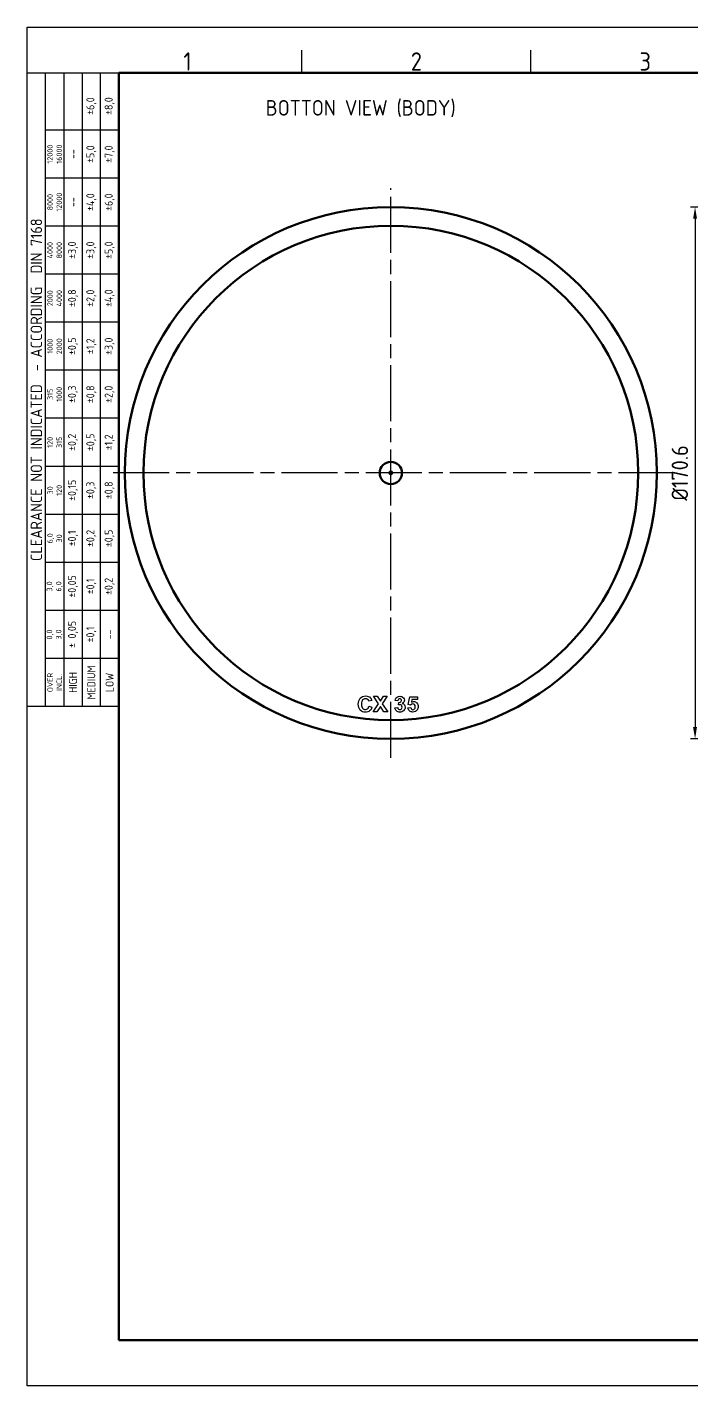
# Model space of a CAD drawing. Extents: x 0 to 616, y 0 to 436.
# Drawn here: x 0 to 213, y 0 to 435.9 of the extents above; entities that cross this region are included whole.
import ezdxf
from ezdxf.enums import TextEntityAlignment as Align

# ---------------------------------------------------------------- set-up
doc = ezdxf.new("R2010")
doc.units = 0
doc.header["$LTSCALE"] = 1.5
doc.linetypes.add('AM_ISO02W050', pattern=[7.5, 6, -1.5])
doc.linetypes.add('AM_ISO08W050', pattern=[18, 12, -1.5, 3, -1.5])
doc.layers.get('0').update_dxf_attribs({"linetype": 'CONTINUOUS'})
doc.layers.get('Defpoints').update_dxf_attribs({"linetype": 'CONTINUOUS'})
for name, color, linetype, lineweight in [('AM_0', 7, 'CONTINUOUS', 50), ('AM_3', 6, 'AM_ISO02W050', 25), ('AM_5', 3, 'CONTINUOUS', 25), ('AM_7', 4, 'AM_ISO08W050', 25), ('AM_BOR', 7, 'CONTINUOUS', 50)]:
    doc.layers.add(name, color=color, linetype=linetype, lineweight=lineweight)
doc.layers.add('Camada 1', color=7, linetype='CONTINUOUS')
doc.layers.add('Layer 1', color=7, linetype='CONTINUOUS')
doc.styles.add('ACISOTS', font='isocp.shx', dxfattribs={"height": 1})
doc.styles.get("Standard").update_dxf_attribs({"font": 'ISOCP.SHX'})
doc.dimstyles.new('AM_ISO', dxfattribs={"dimtxt": 3.5, "dimasz": 2.5, "dimexe": 1, "dimexo": 1, "dimgap": 1.5, "dimtad": 1, "dimdsep": 46, "dimtxsty": 'Standard', "dimcen": 0, "dimclrd": 256, "dimclre": 256, "dimclrt": 2, "dimadec": 0, "dimazin": 2, "dimtp": 0.1, "dimtm": 0.1, "dimtfac": 0.71, "dimtdec": 3, "dimtmove": 0, "dimatfit": 3, "dimfxl": 1, "dimlwd": -1, "dimlwe": -1, "dimarcsym": 0})

# ---------------------------------------------------------------- blocks, each defined once
blk = doc.blocks.new('A3 ZTL')
for p, q in [((19.57, 280.82), (19.57, 9.78)), ((401.17, 280.82), (19.57, 280.82)), ((19.57, 9.78), (401.17, 9.78))]:
    blk.add_line(p, q)
at = {"layer": 'AM_BOR', "color": 135, "lineweight": 25}
for p, q in [((0, 0), (0, 290.61)), ((0, 290.61), (410.96, 290.61)), ((58.71, 280.82), (58.71, 285.71)), ((107.63, 280.82), (107.63, 285.71)), ((3.91, 145.3), (3.91, 280.82)), ((7.83, 280.82), (7.83, 145.3)), ((11.74, 280.82), (11.74, 145.3)), ((15.66, 145.3), (15.66, 280.82)), ((19.57, 268.59), (3.91, 268.59)), ((19.57, 258.32), (3.91, 258.32)), ((19.57, 248.04), (3.91, 248.04)), ((19.57, 237.77), (3.91, 237.77)), ((19.57, 227.5), (3.91, 227.5)), ((19.57, 217.22), (3.91, 217.22)), ((19.57, 206.95), (3.91, 206.95)), ((19.57, 196.67), (3.91, 196.67)), ((19.57, 186.4), (3.91, 186.4)), ((19.57, 176.13), (3.91, 176.13)), ((19.57, 165.85), (3.91, 165.85)), ((19.57, 155.58), (3.91, 155.58)), ((410.96, 0), (0, 0))]:
    blk.add_line(p, q, dxfattribs=at)
blk.add_lwpolyline([(19.57, 145.3), (0, 145.3), (0, 280.82), (19.57, 280.82)], close=True, dxfattribs=at)
at = {"layer": 'AM_BOR', "color": 135, "lineweight": 25, "style": 'ACISOTS'}
for s, p in [('1', (34.25, 283.27)), ('2', (83.17, 283.27)), ('3', (132.09, 283.27))]:
    blk.add_text(s, height=3.91, dxfattribs=at).set_placement(p, align=Align.MIDDLE)
at = {"layer": 'AM_BOR', "color": 135, "lineweight": 25, "attachment_point": 5, "rotation": 90}
for s, insert, char_height, width in [('±6,0', (13.7, 273.73), 1.712, 10.274), ('±8,0', (17.61, 273.73), 1.712, 10.274), ('12000\\P16000', (5.87, 263.45), 1.174, 10.274), ('±5,0', (13.7, 263.45), 1.712, 10.274), ('±7,0', (17.61, 263.45), 1.712, 10.274), ('--', (9.78, 263.45), 1.712, 10.274), ('8000\\P12000', (5.87, 253.18), 1.174, 10.274), ('--', (9.78, 253.18), 1.712, 10.274), ('±4,0', (13.7, 253.18), 1.712, 10.274), ('±6,0', (17.61, 253.18), 1.712, 10.274), ('{\\Fisocp.shx|c0;CLEARANCE NOT INDICATED  - ACCORDING  DIN 7168}', (1.96, 213.06), 2.4462, 135.5186), ('4000\\P8000', (5.87, 242.91), 1.174, 10.274), ('±3,0', (9.78, 242.91), 1.712, 10.274), ('±3,0', (13.7, 242.91), 1.712, 10.274), ('±5,0', (17.61, 242.91), 1.712, 10.274), ('2000\\P4000', (5.87, 232.63), 1.174, 10.274), ('±0,8', (9.78, 232.63), 1.712, 10.274), ('±2,0', (13.7, 232.63), 1.712, 10.274), ('±4,0', (17.61, 232.63), 1.712, 10.274), ('±0,5', (9.78, 222.36), 1.712, 10.274), ('±1,2', (13.7, 222.36), 1.712, 10.274), ('±3,0', (17.61, 222.36), 1.712, 10.274), ('1000\\P2000', (5.87, 222.36), 1.174, 10.274), ('315\\P1000', (5.87, 212.08), 1.174, 10.274), ('±0,3', (9.78, 212.08), 1.712, 10.274), ('±0,8', (13.7, 212.08), 1.712, 10.274), ('±2,0', (17.61, 212.08), 1.712, 10.274), ('±0,2', (9.78, 201.81), 1.712, 10.274), ('±0,5', (13.7, 201.81), 1.712, 10.274), ('120\\P315', (5.87, 201.81), 1.174, 10.274), ('±1,2', (17.61, 201.81), 1.712, 10.274), ('30\\P120', (5.87, 191.54), 1.174, 10.274), ('±0,15', (9.78, 191.54), 1.712, 10.274), ('±0,3', (13.7, 191.54), 1.712, 10.274), ('±0,8', (17.61, 191.54), 1.712, 10.274), ('6,0\\P30', (5.87, 181.26), 1.174, 10.274), ('±0,1', (9.78, 181.26), 1.712, 10.274), ('±0,2', (13.7, 181.26), 1.712, 10.274), ('±0,5', (17.61, 181.26), 1.712, 10.274), ('3,0\\P6,0', (5.87, 170.99), 1.174, 10.274), ('±0,05', (9.78, 170.99), 1.712, 10.274), ('±0,1', (13.7, 170.99), 1.712, 10.274), ('±0,2', (17.61, 170.99), 1.712, 10.274), ('± 0,05', (9.78, 160.71), 1.712, 10.274), ('0,0\\P3,0', (5.87, 160.71), 1.174, 10.274), ('\\pt4.69206;±0,1', (13.7, 160.71), 1.7123, 10.274), ('--', (17.61, 160.71), 1.712, 10.274), ('{\\Fisocp.shx|c0;OVER\\PINCL.}', (5.87, 150.44), 1.1742, 10.274), ('HIGH', (9.78, 150.44), 1.712, 10.274), ('MEDIUM', (13.7, 150.44), 1.712, 10.274), ('LOW', (17.61, 150.44), 1.712, 10.274)]:
    blk.add_mtext(s, dxfattribs=dict(at, insert=insert, char_height=char_height, width=width))
blk = doc.blocks.new('*D43')
at = {"layer": 'AM_5'}
for p, q in [((246.65, 378.18), (212.59, 378.18)), ((214.09, 374.43), (214.09, 211.33)), ((246.65, 207.58), (212.59, 207.58))]:
    blk.add_line(p, q, dxfattribs=at)
for points in [[(213.46, 374.43), (214.71, 374.43), (214.09, 378.18)], [(213.46, 211.33), (214.71, 211.33), (214.09, 207.58)]]:
    blk.add_solid(points, dxfattribs=at)
at = {"layer": 'Defpoints', "color": 0}
for p in [(248.15, 378.18), (214.09, 207.58), (248.15, 207.58)]:
    blk.add_point(p, dxfattribs=at)
at = {"layer": 'AM_5', "color": 3, "insert": (209.21, 292.88), "char_height": 5.25, "attachment_point": 5, "rotation": 90}
blk.add_mtext('%%C170.6', dxfattribs=at)

msp = doc.modelspace()

# ---------------------------------------------------------------- hatches: boundary and pattern name
at = {"layer": 'AM_3'}
h = msp.add_hatch(dxfattribs=at)
h.set_pattern_fill('ANSI31', color=256, scale=15, style=0)
h.paths.add_polyline_path([(78.278, 102.972), (76.724, 102.972), (76.724, 95.972), (83.474, 95.972), (83.474, 99.972, -0.2679492)])
h.paths.add_polyline_path([(83.474, 63.972), (76.724, 63.972), (76.724, 56.972), (78.278, 56.972, -0.2679492), (83.474, 59.972)])
h = msp.add_hatch(dxfattribs=at)
h.set_pattern_fill('ANSI31', color=256, scale=15, style=0)
h.paths.add_polyline_path([(86.474, 95.972), (90.224, 99.722), (90.224, 102.972), (88.671, 102.972, -0.2679492), (83.474, 99.972), (83.474, 95.972)])
h.paths.add_polyline_path([(90.224, 56.972), (90.224, 60.222), (86.474, 63.972), (83.474, 63.972), (83.474, 59.972, -0.2679492), (88.671, 56.972)])

# ---------------------------------------------------------------- linework, layer by layer
at = {"layer": 'AM_0'}
for radius in [85.3, 79.3, 3.572, 0.469]:
    msp.add_circle((116.569, 292.885), radius, dxfattribs=at)
at = {"layer": 'AM_7'}
for p, q in [((116.569, 201.464), (116.569, 384.306)), ((207.523, 292.885), (25.616, 292.885))]:
    msp.add_line(p, q, dxfattribs=at)
at = {"layer": 'Camada 1', "color": 7}
for points in [[(117.918, 219.932), (117.979, 220.233), (118.071, 220.474), (118.195, 220.654)], [(118.797, 219.784), (118.797, 219.784), (117.918, 219.932), (117.918, 219.932)], [(118.195, 220.654), (118.317, 220.834), (118.49, 220.975), (118.71, 221.078)], [(119.008, 220.279), (118.892, 220.166), (118.822, 220), (118.797, 219.784)], [(119.072, 218.48), (119.072, 218.48), (119.177, 219.256), (119.177, 219.256)], [(119.177, 219.256), (119.436, 219.251), (119.633, 219.306), (119.768, 219.424)], [(120.213, 218.911), (120.499, 218.85), (120.726, 218.713), (120.897, 218.5)], [(122.153, 218.544), (122.153, 218.544), (122.636, 221.102), (122.636, 221.102)], [(122.917, 218.433), (122.917, 218.433), (122.153, 218.544), (122.153, 218.544)], [(122.636, 221.102), (122.636, 221.102), (125.127, 221.102), (125.127, 221.102)], [(123.35, 220.221), (123.35, 220.221), (123.202, 219.385), (123.202, 219.385)], [(125.127, 220.221), (125.127, 220.221), (123.35, 220.221), (123.35, 220.221)], [(125.127, 221.102), (125.127, 221.102), (125.127, 220.221), (125.127, 220.221)], [(117.847, 217.556), (117.847, 217.556), (118.769, 217.667), (118.769, 217.667)], [(118.363, 216.539), (118.066, 216.798), (117.894, 217.137), (117.847, 217.556)], [(118.769, 217.667), (118.8, 217.432), (118.878, 217.252), (119.008, 217.128)], [(122.04, 217.519), (122.04, 217.519), (122.978, 217.615), (122.978, 217.615)], [(122.978, 217.615), (123.004, 217.404), (123.085, 217.235), (123.216, 217.112)]]:
    msp.add_open_spline(points, degree=3, dxfattribs=at)
for points, knots in [([(118.71, 221.078), (118.932, 221.181), (119.178, 221.234), (119.452, 221.234), (119.452, 221.234), (119.921, 221.234), (120.297, 221.084), (120.58, 220.785)], [0.642857143, 0.642857143, 0.642857143, 0.642857143, 0.678571429, 0.678571429, 0.678571429, 0.678571429, 0.714285714, 0.714285714, 0.714285714, 0.714285714]), ([(119.823, 220.299), (119.723, 220.399), (119.59, 220.449), (119.425, 220.449), (119.425, 220.449), (119.262, 220.449), (119.123, 220.392), (119.008, 220.279)], [0.428571429, 0.428571429, 0.428571429, 0.428571429, 0.464285714, 0.464285714, 0.464285714, 0.464285714, 0.5, 0.5, 0.5, 0.5]), ([(119.982, 218.34), (119.853, 218.481), (119.695, 218.551), (119.51, 218.551), (119.51, 218.551), (119.388, 218.551), (119.242, 218.527), (119.072, 218.48)], [0.214285714, 0.214285714, 0.214285714, 0.214285714, 0.25, 0.25, 0.25, 0.25, 0.285714286, 0.285714286, 0.285714286, 0.285714286]), ([(119.768, 219.424), (119.904, 219.544), (119.972, 219.701), (119.972, 219.898), (119.972, 219.898), (119.972, 220.066), (119.923, 220.2), (119.823, 220.299)], [0.357142857, 0.357142857, 0.357142857, 0.357142857, 0.392857143, 0.392857143, 0.392857143, 0.392857143, 0.428571429, 0.428571429, 0.428571429, 0.428571429]), ([(119.974, 217.166), (120.108, 217.315), (120.175, 217.516), (120.175, 217.769), (120.175, 217.769), (120.175, 218.009), (120.111, 218.199), (119.982, 218.34)], [0.142857143, 0.142857143, 0.142857143, 0.142857143, 0.178571429, 0.178571429, 0.178571429, 0.178571429, 0.214285714, 0.214285714, 0.214285714, 0.214285714]), ([(120.58, 220.785), (120.813, 220.54), (120.93, 220.265), (120.93, 219.956), (120.93, 219.956), (120.93, 219.519), (120.691, 219.171), (120.213, 218.911)], [0.714285714, 0.714285714, 0.714285714, 0.714285714, 0.75, 0.75, 0.75, 0.75, 0.785714286, 0.785714286, 0.785714286, 0.785714286]), ([(120.897, 218.5), (121.068, 218.287), (121.153, 218.03), (121.153, 217.729), (121.153, 217.729), (121.153, 217.292), (120.993, 216.92), (120.675, 216.612)], [0.821428571, 0.821428571, 0.821428571, 0.821428571, 0.857142857, 0.857142857, 0.857142857, 0.857142857, 0.892857143, 0.892857143, 0.892857143, 0.892857143]), ([(124.173, 218.566), (124.038, 218.717), (123.861, 218.793), (123.645, 218.793), (123.645, 218.793), (123.375, 218.793), (123.133, 218.673), (122.917, 218.433)], [0.285714286, 0.285714286, 0.285714286, 0.285714286, 0.333333333, 0.333333333, 0.333333333, 0.333333333, 0.380952381, 0.380952381, 0.380952381, 0.380952381]), ([(123.202, 219.385), (123.413, 219.491), (123.627, 219.543), (123.847, 219.543), (123.847, 219.543), (124.264, 219.543), (124.619, 219.391), (124.908, 219.088)], [0.666666667, 0.666666667, 0.666666667, 0.666666667, 0.714285714, 0.714285714, 0.714285714, 0.714285714, 0.761904762, 0.761904762, 0.761904762, 0.761904762]), ([(124.172, 217.164), (124.308, 217.325), (124.376, 217.566), (124.376, 217.888), (124.376, 217.888), (124.376, 218.189), (124.309, 218.415), (124.173, 218.566)], [0.19047619, 0.19047619, 0.19047619, 0.19047619, 0.238095238, 0.238095238, 0.238095238, 0.238095238, 0.285714286, 0.285714286, 0.285714286, 0.285714286]), ([(124.908, 219.088), (125.199, 218.784), (125.344, 218.389), (125.344, 217.904), (125.344, 217.904), (125.344, 217.5), (125.228, 217.138), (124.993, 216.821)], [0.761904762, 0.761904762, 0.761904762, 0.761904762, 0.80952381, 0.80952381, 0.80952381, 0.80952381, 0.857142857, 0.857142857, 0.857142857, 0.857142857]), ([(120.675, 216.612), (120.356, 216.304), (119.958, 216.15), (119.483, 216.15), (119.483, 216.15), (119.032, 216.15), (118.659, 216.28), (118.363, 216.539)], [0.892857143, 0.892857143, 0.892857143, 0.892857143, 0.928571429, 0.928571429, 0.928571429, 0.928571429, 0.964285714, 0.964285714, 0.964285714, 0.964285714]), ([(119.008, 217.128), (119.137, 217.003), (119.293, 216.941), (119.476, 216.941), (119.476, 216.941), (119.673, 216.941), (119.839, 217.016), (119.974, 217.166)], [0.071428571, 0.071428571, 0.071428571, 0.071428571, 0.107142857, 0.107142857, 0.107142857, 0.107142857, 0.142857143, 0.142857143, 0.142857143, 0.142857143]), ([(124.993, 216.821), (124.673, 216.388), (124.23, 216.171), (123.662, 216.171), (123.662, 216.171), (123.208, 216.171), (122.838, 216.293), (122.552, 216.536), (122.552, 216.536), (122.266, 216.78), (122.095, 217.107), (122.04, 217.519)], [0.85714286, 0.85714286, 0.85714286, 0.85714286, 0.9047619, 0.9047619, 0.9047619, 0.9047619, 0.95238095, 0.95238095, 0.95238095, 0.95238095, 1, 1, 1, 1]), ([(123.216, 217.112), (123.348, 216.987), (123.5, 216.925), (123.671, 216.925), (123.671, 216.925), (123.868, 216.925), (124.035, 217.005), (124.172, 217.164)], [0.095238095, 0.095238095, 0.095238095, 0.095238095, 0.142857143, 0.142857143, 0.142857143, 0.142857143, 0.19047619, 0.19047619, 0.19047619, 0.19047619])]:
    msp.add_open_spline(points, degree=3, knots=knots, dxfattribs=at)
at = {"layer": 'Layer 1', "color": 7}
for points, knots in [([(106.775, 216.805), (106.345, 217.262), (106.129, 217.888), (106.129, 218.68), (106.129, 218.68), (106.129, 219.518), (106.346, 220.17), (106.779, 220.634)], [0.22222222, 0.22222222, 0.22222222, 0.22222222, 0.27777778, 0.27777778, 0.27777778, 0.27777778, 0.33333333, 0.33333333, 0.33333333, 0.33333333]), ([(106.779, 220.634), (107.212, 221.098), (107.781, 221.33), (108.487, 221.33), (108.487, 221.33), (109.103, 221.33), (109.604, 221.148), (109.989, 220.783)], [0.33333333, 0.33333333, 0.33333333, 0.33333333, 0.38888889, 0.38888889, 0.38888889, 0.38888889, 0.44444444, 0.44444444, 0.44444444, 0.44444444]), ([(107.526, 220.058), (107.294, 219.791), (107.178, 219.357), (107.178, 218.756), (107.178, 218.756), (107.178, 218.119), (107.291, 217.665), (107.521, 217.395)], [0.72222222, 0.72222222, 0.72222222, 0.72222222, 0.77777778, 0.77777778, 0.77777778, 0.77777778, 0.83333333, 0.83333333, 0.83333333, 0.83333333]), ([(109.124, 220.234), (108.935, 220.385), (108.705, 220.461), (108.435, 220.461), (108.435, 220.461), (108.062, 220.461), (107.758, 220.327), (107.526, 220.058)], [0.61111111, 0.61111111, 0.61111111, 0.61111111, 0.66666667, 0.66666667, 0.66666667, 0.66666667, 0.72222222, 0.72222222, 0.72222222, 0.72222222]), ([(109.763, 216.52), (109.413, 216.253), (108.966, 216.12), (108.425, 216.12), (108.425, 216.12), (107.756, 216.12), (107.206, 216.348), (106.775, 216.805)], [0.11111111, 0.11111111, 0.11111111, 0.11111111, 0.16666667, 0.16666667, 0.16666667, 0.16666667, 0.22222222, 0.22222222, 0.22222222, 0.22222222]), ([(107.521, 217.395), (107.75, 217.124), (108.048, 216.989), (108.414, 216.989), (108.414, 216.989), (108.685, 216.989), (108.917, 217.075), (109.112, 217.247)], [0.83333333, 0.83333333, 0.83333333, 0.83333333, 0.88888889, 0.88888889, 0.88888889, 0.88888889, 0.94444444, 0.94444444, 0.94444444, 0.94444444])]:
    msp.add_open_spline(points, degree=3, knots=knots, dxfattribs=at)
for points in [[(109.112, 217.247), (109.307, 217.418), (109.447, 217.689), (109.532, 218.058)], [(109.497, 219.615), (109.438, 219.876), (109.314, 220.083), (109.124, 220.234)], [(110.505, 219.855), (110.505, 219.855), (109.497, 219.615), (109.497, 219.615)], [(109.532, 218.058), (109.532, 218.058), (110.518, 217.746), (110.518, 217.746)], [(109.989, 220.783), (110.219, 220.568), (110.39, 220.259), (110.505, 219.855)], [(110.879, 216.205), (110.879, 216.205), (112.601, 218.834), (112.601, 218.834)], [(111.041, 221.244), (111.041, 221.244), (112.229, 221.244), (112.229, 221.244)], [(112.601, 218.834), (112.601, 218.834), (111.041, 221.244), (111.041, 221.244)], [(112.229, 221.244), (112.229, 221.244), (113.241, 219.625), (113.241, 219.625)], [(113.241, 219.625), (113.241, 219.625), (114.23, 221.244), (114.23, 221.244)], [(115.409, 221.244), (115.409, 221.244), (113.841, 218.797), (113.841, 218.797)], [(113.841, 218.797), (113.841, 218.797), (115.564, 216.205), (115.564, 216.205)], [(114.23, 221.244), (114.23, 221.244), (115.409, 221.244), (115.409, 221.244)], [(110.518, 217.746), (110.366, 217.195), (110.115, 216.787), (109.763, 216.52)], [(112.099, 216.205), (112.099, 216.205), (110.879, 216.205), (110.879, 216.205)], [(113.22, 217.948), (113.22, 217.948), (112.099, 216.205), (112.099, 216.205)], [(114.336, 216.205), (114.336, 216.205), (113.22, 217.948), (113.22, 217.948)], [(115.564, 216.205), (115.564, 216.205), (114.336, 216.205), (114.336, 216.205)]]:
    msp.add_open_spline(points, degree=3, dxfattribs=at)

# ---------------------------------------------------------------- block references
at = {"layer": 'AM_0', "lineweight": 0, "xscale": 1.5, "yscale": 1.5, "zscale": 1.5}
msp.add_blockref('A3 ZTL', (0, 0), dxfattribs=at)

# ---------------------------------------------------------------- texts
at = {"layer": 'AM_0'}
msp.add_text('BOTTON VIEW (BODY)', height=5, dxfattribs=at).set_placement((76.465, 407.535))

# ---------------------------------------------------------------- dimensions: what is measured, and where the dimension line sits
at = {"layer": 'AM_5'}
dim = msp.add_linear_dim(base=(214.09, 207.585), p1=(248.15, 378.185), p2=(248.15, 207.585), angle=90, text='%%C170.6', dimstyle='AM_ISO', override={"dimscale": 1.5, "dimclrt": 3, "dimadec": 2, "dimtp": 0, "dimtm": 0.12, "dimtdec": 2}, dxfattribs=at)
dim.commit()
dim.dimension.update_dxf_attribs({"geometry": '*D43', "text_midpoint": (209.215, 292.885)})

doc.saveas('drawing.dxf')
